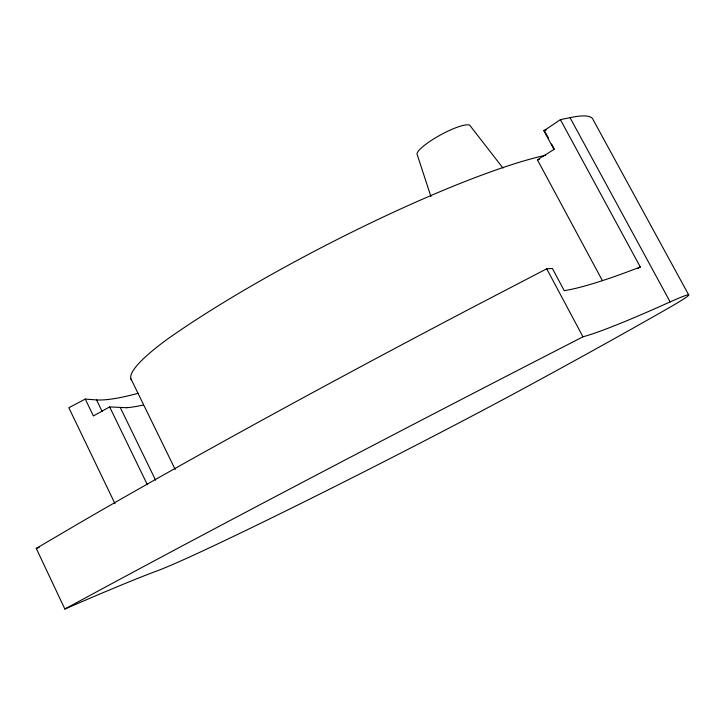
<?xml version="1.0" encoding="UTF-8"?>
<svg xmlns="http://www.w3.org/2000/svg" width="725" height="725" viewBox="0 0 725 725"><rect width="100%" height="100%" fill="white"/><g stroke="black" fill="none" stroke-linecap="round" stroke-linejoin="round"><path stroke-width="1.09" d="M602.43 280.666L537.415 159.817L553.982 149.432L554.29 148.942L551.634 144.03M553.982 149.432L543.895 130.763L546.342 129.82M543.895 130.763L560.398 119.643L570.04 117.668A146.35 24.433 -28.3 0 1 593.141 119.743L688.75 295.012M570.04 117.668L670.145 301.908A148.815 4.558 -27.2 0 1 670.77 306.784A1594.701 66.347 -25.7 0 1 519.997 390.485A252.617 7.395 -27 0 1 158.739 570.258A2129.271 32.915 -25.9 0 0 64.851 609.036L36.25 548.399L83.203 520.84A777.553 42.657 -27.4 0 1 471.105 308.161L546.704 268.803L552.387 268.477L564.231 290.662L569.388 289.737A1685.281 97.005 -30.4 0 0 639.595 267.271L640.311 267.008L560.398 119.643M637.42 268.64L640.311 267.008M126.802 407.731L109.629 406.915L93.407 415.942L85.269 399.085L68.839 407.731L114.985 503.667M36.25 548.399L39.241 547.402M537.415 159.817L539.527 159.31M85.269 399.085L96.552 399.919L102.153 411.483M502.96 168.046L470.235 125.887A30.178 6.153 -28.6 0 0 440.764 134.805A30.178 6.153 -28.6 0 0 417.256 154.769L430.94 196.602M544.203 130.273L548.453 138.131M546.704 268.803L582.972 336.817A1705.916 50.868 -28.8 0 0 670.145 301.908M130.772 378.468L175.205 469.465M120.45 407.876L155.594 480.195M109.629 406.915L147.383 484.771M545.68 155.241A269.066 39.911 -27.2 0 0 167.774 338.892A183.316 28.529 -26.9 0 0 131.578 380.263M64.851 609.036A781.024 17.917 -27.2 0 1 582.972 336.817M143.242 405.021A210.078 30.731 -26.9 0 1 126.848 407.704M138.076 393.303A229.163 36.612 -26.9 0 1 96.579 399.901"/></g></svg>
